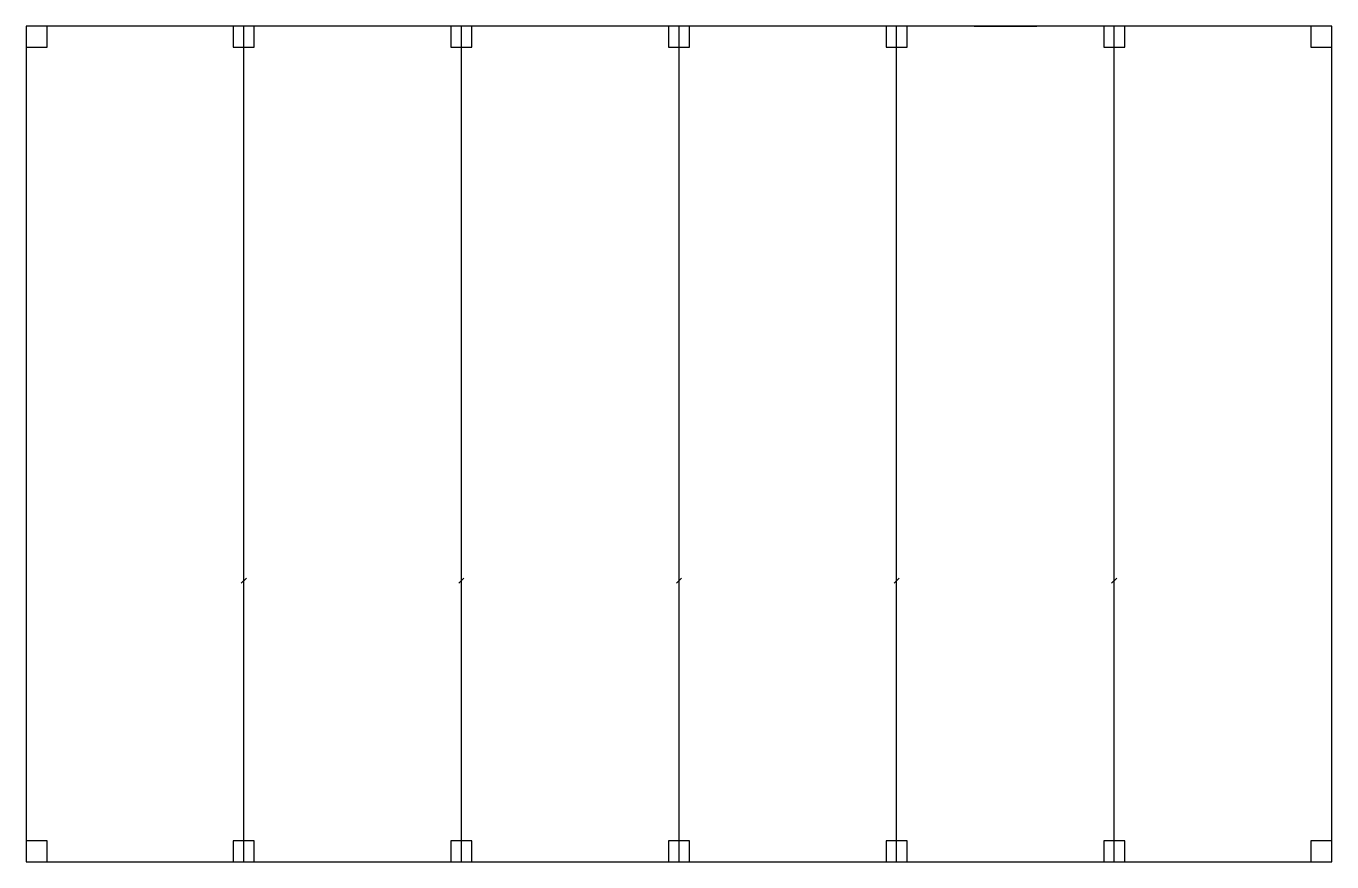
# Model space of a CAD drawing. Header units: metres. Extents: x 5000000 to 5025000, y 2000000 to 2016000.
import ezdxf

# ---------------------------------------------------------------- set-up
doc = ezdxf.new("R2010")
doc.units = ezdxf.units.M
for name, color, linetype in [('A-DOOR', 3, 'Continuous'), ('A-GLAZ', 4, 'Continuous'), ('A-WALL', 1, 'Continuous'), ('S-COL', 2, 'Continuous')]:
    doc.layers.add(name, color=color, linetype=linetype)

msp = doc.modelspace()

# ---------------------------------------------------------------- linework, layer by layer
at = {"layer": 'A-DOOR'}
for p, q in [((5004116.667, 2005333.333), (5004216.667, 2005433.333)), ((5008283.333, 2005333.333), (5008383.333, 2005433.333)), ((5012450, 2005333.333), (5012550, 2005433.333)), ((5016616.667, 2005333.333), (5016716.667, 2005433.333)), ((5020783.333, 2005333.333), (5020883.333, 2005433.333))]:
    msp.add_line(p, q, dxfattribs=at)
at = {"layer": 'A-GLAZ'}
for p, q in [((5018150, 2016000), (5019350, 2016000)), ((5005650, 2000000), (5006850, 2000000))]:
    msp.add_line(p, q, dxfattribs=at)
at = {"layer": 'A-WALL'}
for p, q in [((5025000, 2016000), (5000000, 2016000)), ((5000000, 2016000), (5000000, 2000000)), ((5004166.667, 2000000), (5004166.667, 2016000)), ((5008333.333, 2000000), (5008333.333, 2016000)), ((5012500, 2000000), (5012500, 2016000)), ((5016666.667, 2000000), (5016666.667, 2016000)), ((5020833.333, 2000000), (5020833.333, 2016000)), ((5025000, 2000000), (5025000, 2016000)), ((5000000, 2000000), (5025000, 2000000))]:
    msp.add_line(p, q, dxfattribs=at)
at = {"layer": 'S-COL'}
for points in [[(5000000, 2015600), (5000400, 2015600), (5000400, 2016000), (5000000, 2016000), (5000000, 2015600)], [(5003966.667, 2015600), (5004366.667, 2015600), (5004366.667, 2016000), (5003966.667, 2016000), (5003966.667, 2015600)], [(5008133.333, 2015600), (5008533.333, 2015600), (5008533.333, 2016000), (5008133.333, 2016000), (5008133.333, 2015600)], [(5012300, 2015600), (5012700, 2015600), (5012700, 2016000), (5012300, 2016000), (5012300, 2015600)], [(5016466.667, 2015600), (5016866.667, 2015600), (5016866.667, 2016000), (5016466.667, 2016000), (5016466.667, 2015600)], [(5020633.333, 2015600), (5021033.333, 2015600), (5021033.333, 2016000), (5020633.333, 2016000), (5020633.333, 2015600)], [(5024600, 2015600), (5025000, 2015600), (5025000, 2016000), (5024600, 2016000), (5024600, 2015600)], [(5000000, 2000000), (5000400, 2000000), (5000400, 2000400), (5000000, 2000400), (5000000, 2000000)], [(5003966.667, 2000000), (5004366.667, 2000000), (5004366.667, 2000400), (5003966.667, 2000400), (5003966.667, 2000000)], [(5008133.333, 2000000), (5008533.333, 2000000), (5008533.333, 2000400), (5008133.333, 2000400), (5008133.333, 2000000)], [(5012300, 2000000), (5012700, 2000000), (5012700, 2000400), (5012300, 2000400), (5012300, 2000000)], [(5016466.667, 2000000), (5016866.667, 2000000), (5016866.667, 2000400), (5016466.667, 2000400), (5016466.667, 2000000)], [(5020633.333, 2000000), (5021033.333, 2000000), (5021033.333, 2000400), (5020633.333, 2000400), (5020633.333, 2000000)], [(5024600, 2000000), (5025000, 2000000), (5025000, 2000400), (5024600, 2000400), (5024600, 2000000)]]:
    msp.add_lwpolyline(points, close=True, dxfattribs=at)

doc.saveas('drawing.dxf')
